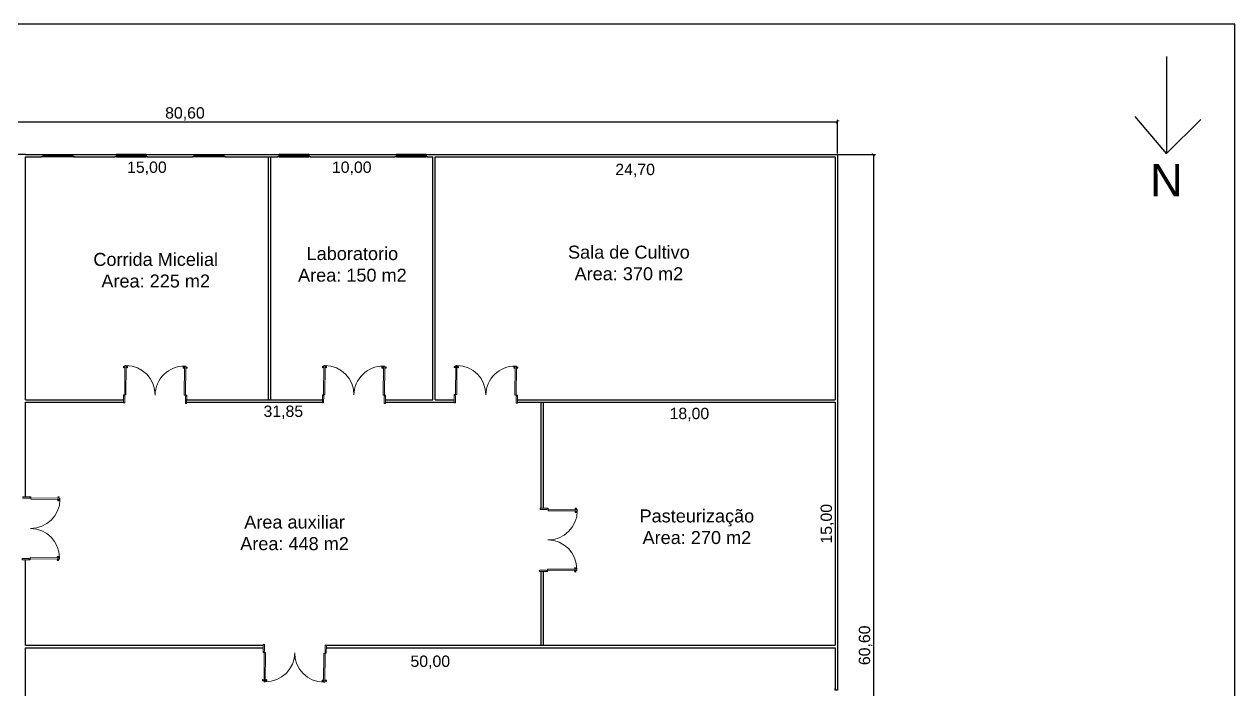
# Model space of a CAD drawing. Header units: millimetres. Extents: x 2943 to 3068, y 1960 to 2042.
# Drawn here: x 2993.1 to 3067.8, y 2001 to 2042.1 of the extents above; entities that cross this region are included whole.
import ezdxf

# ---------------------------------------------------------------- set-up
doc = ezdxf.new("R2010")
doc.units = ezdxf.units.MM
doc.styles.get("Standard").update_dxf_attribs({"font": 'arial.ttf'})
doc.dimstyles.new('cotas externas', dxfattribs={"dimtxt": 0.7, "dimasz": 0.2, "dimexe": 0.125, "dimexo": 0.0625, "dimgap": 0.0625, "dimtad": 1, "dimzin": 1, "dimtxsty": 'Standard', "dimblk": 'ARCHTICK', "dimcen": 0.2, "dimadec": 0, "dimazin": 0, "dimtfac": 1, "dimtmove": 0, "dimatfit": 3, "dimfxl": 1, "dimarcsym": 0})
doc.dimstyles.new('cotas internas', dxfattribs={"dimtxt": 0.7, "dimasz": 2.5, "dimexe": 1.25, "dimexo": 0.625, "dimgap": 0.0625, "dimtad": 1, "dimzin": 1, "dimtxsty": 'Standard', "dimcen": 2.5, "dimse1": 1, "dimse2": 1, "dimsd1": 1, "dimsd2": 1, "dimadec": 0, "dimazin": 0, "dimtfac": 1, "dimtmove": 0, "dimatfit": 3, "dimfxl": 1, "dimarcsym": 0})

# ---------------------------------------------------------------- blocks, each defined once
blk = doc.blocks.new('_ArchTick')
at = {"color": 0, "linetype": 'ByBlock', "const_width": 0.15}
blk.add_lwpolyline([(-0.5, -0.5), (0.5, 0.5)], dxfattribs=at)
blk = doc.blocks.new('*D25')
at = {"color": 0, "lineweight": -2, "transparency": 16777216}
for p, q in [((2962.702, 2034.085), (2962.702, 2036.168)), ((2962.702, 2036.043), (3043.302, 2036.043)), ((3043.302, 2034.085), (3043.302, 2036.168))]:
    blk.add_line(p, q, dxfattribs=at)
at = {"layer": 'Defpoints', "color": 0, "transparency": 16777216}
for p in [(3043.302, 2036.043), (2962.702, 2034.023), (3043.302, 2034.023)]:
    blk.add_point(p, dxfattribs=at)
at = {"color": 0, "lineweight": -2, "transparency": 16777216, "xscale": 0.2, "yscale": 0.2, "zscale": 0.2, "rotation": 180}
blk.add_blockref('_ArchTick', (2962.702, 2036.043), dxfattribs=at)
at = {"color": 0, "lineweight": -2, "transparency": 16777216, "xscale": 0.2, "yscale": 0.2, "zscale": 0.2}
blk.add_blockref('_ArchTick', (3043.302, 2036.043), dxfattribs=at)
at = {"color": 0, "transparency": 16777216, "insert": (3003.002, 2036.526), "char_height": 0.7, "attachment_point": 5}
blk.add_mtext('80,60', dxfattribs=at)
blk = doc.blocks.new('*D29')
at = {"color": 0, "lineweight": -2, "transparency": 16777216}
for p, q in [((3043.365, 2034.023), (3045.635, 2034.023)), ((3045.51, 2034.023), (3045.51, 1973.423)), ((3043.365, 1973.423), (3045.635, 1973.423))]:
    blk.add_line(p, q, dxfattribs=at)
at = {"layer": 'Defpoints', "color": 0, "transparency": 16777216}
for p in [(3043.302, 2034.023), (3043.302, 1973.423), (3045.51, 1973.423)]:
    blk.add_point(p, dxfattribs=at)
at = {"color": 0, "lineweight": -2, "transparency": 16777216, "xscale": 0.2, "yscale": 0.2, "zscale": 0.2}
for p, rotation in [((3045.51, 2034.023), 90), ((3045.51, 1973.423), 270)]:
    blk.add_blockref('_ArchTick', p, dxfattribs=dict(at, rotation=rotation))
at = {"color": 0, "transparency": 16777216, "insert": (3045.027, 2003.723), "char_height": 0.7, "attachment_point": 5, "rotation": 90}
blk.add_mtext('60,60', dxfattribs=at)
blk = doc.blocks.new('*D33')
at = {"layer": 'Defpoints', "color": 0, "transparency": 16777216}
for p in [(2993.152, 2033.873), (3008.152, 2033.873), (3008.152, 2032.689)]:
    blk.add_point(p, dxfattribs=at)
at = {"color": 0, "transparency": 16777216, "insert": (3000.652, 2033.172), "char_height": 0.7, "attachment_point": 5}
blk.add_mtext('15,00', dxfattribs=at)
blk = doc.blocks.new('*D34')
at = {"layer": 'Defpoints', "color": 0, "transparency": 16777216}
for p in [(3008.302, 2033.873), (3018.302, 2033.873), (3018.302, 2032.689)]:
    blk.add_point(p, dxfattribs=at)
at = {"color": 0, "transparency": 16777216, "insert": (3013.302, 2033.172), "char_height": 0.7, "attachment_point": 5}
blk.add_mtext('10,00', dxfattribs=at)
blk = doc.blocks.new('*D35')
at = {"layer": 'Defpoints', "color": 0, "transparency": 16777216}
for p in [(3018.452, 2033.873), (3043.152, 2033.873), (3043.152, 2032.551)]:
    blk.add_point(p, dxfattribs=at)
at = {"color": 0, "transparency": 16777216, "insert": (3030.802, 2033.034), "char_height": 0.7, "attachment_point": 5}
blk.add_mtext('24,70', dxfattribs=at)
blk = doc.blocks.new('*D38')
at = {"layer": 'Defpoints', "color": 0, "transparency": 16777216}
for p in [(2993.152, 2003.57), (3043.152, 2003.57), (3043.152, 2002.192)]:
    blk.add_point(p, dxfattribs=at)
at = {"color": 0, "transparency": 16777216, "insert": (3018.152, 2002.675), "char_height": 0.7, "attachment_point": 5}
blk.add_mtext('50,00', dxfattribs=at)
blk = doc.blocks.new('*D39')
at = {"layer": 'Defpoints', "color": 0, "transparency": 16777216}
for p in [(2993.152, 2003.57), (2993.152, 1973.573), (2994.777, 1973.573)]:
    blk.add_point(p, dxfattribs=at)
at = {"color": 0, "transparency": 16777216, "insert": (2994.294, 1988.571), "char_height": 0.7, "attachment_point": 5, "rotation": 90}
blk.add_mtext('30,00', dxfattribs=at)
blk = doc.blocks.new('*D40')
at = {"layer": 'Defpoints', "color": 0, "transparency": 16777216}
for p in [(3025.152, 2018.724), (3043.152, 2018.724), (3043.152, 2017.487)]:
    blk.add_point(p, dxfattribs=at)
at = {"color": 0, "transparency": 16777216, "insert": (3034.152, 2017.97), "char_height": 0.7, "attachment_point": 5}
blk.add_mtext('18,00', dxfattribs=at)
blk = doc.blocks.new('*D41')
at = {"layer": 'Defpoints', "color": 0, "transparency": 16777216}
for p in [(3043.152, 2018.725), (3043.152, 2003.724), (3043.152, 2003.724)]:
    blk.add_point(p, dxfattribs=at)
at = {"color": 0, "transparency": 16777216, "insert": (3042.669, 2011.225), "char_height": 0.7, "attachment_point": 5, "rotation": 90}
blk.add_mtext('15,00', dxfattribs=at)
blk = doc.blocks.new('*D42')
at = {"layer": 'Defpoints', "color": 0, "transparency": 16777216}
for p in [(2993.152, 2018.724), (3025.002, 2018.724), (3025.002, 2017.625)]:
    blk.add_point(p, dxfattribs=at)
at = {"color": 0, "transparency": 16777216, "insert": (3009.077, 2018.108), "char_height": 0.7, "attachment_point": 5}
blk.add_mtext('31,85', dxfattribs=at)

msp = doc.modelspace()

# ---------------------------------------------------------------- linework, layer by layer
for p, q in [((3067.83, 2042.064), (2942.837, 2042.064)), ((3067.83, 1960.226), (3067.83, 2042.064)), ((3063.613, 2040.076), (3063.613, 2034.076)), ((3063.613, 2034.076), (3061.678, 2036.368)), ((3063.613, 2034.076), (3065.739, 2036.192)), ((2993.152, 2034.023), (2990.724, 2034.023)), ((2993.152, 2034.023), (2994.146, 2034.023)), ((2994.246, 2034.025), (2996.084, 2034.023)), ((2996.146, 2034.023), (2998.678, 2034.023)), ((3000.616, 2034.023), (2998.778, 2034.023)), ((3000.678, 2034.023), (3003.47, 2034.023)), ((3003.57, 2034.025), (3005.407, 2034.023)), ((3005.47, 2034.023), (3008.725, 2034.023)), ((3010.662, 2034.023), (3008.825, 2034.025)), ((3010.725, 2034.023), (3015.967, 2034.023)), ((3017.905, 2034.023), (3016.067, 2034.025)), ((3017.967, 2034.023), (3043.302, 2034.023)), ((3043.302, 2034.023), (3043.302, 2001.009)), ((2993.152, 2018.875), (2993.152, 2033.873)), ((2993.152, 2033.873), (2994.146, 2033.873)), ((2996.084, 2033.873), (2994.246, 2033.875)), ((2994.265, 2033.978), (2995.632, 2033.976)), ((2994.265, 2033.922), (2995.632, 2033.919)), ((2996.065, 2033.976), (2995.632, 2033.976)), ((2996.065, 2033.919), (2995.632, 2033.919)), ((2996.146, 2033.873), (2998.678, 2033.873)), ((2998.778, 2033.875), (3000.616, 2033.873)), ((2998.797, 2033.978), (3000.164, 2033.976)), ((2998.797, 2033.922), (3000.164, 2033.919)), ((3000.597, 2033.976), (3000.164, 2033.976)), ((3000.597, 2033.919), (3000.164, 2033.919)), ((3000.678, 2033.873), (3003.47, 2033.873)), ((3005.407, 2033.873), (3003.57, 2033.875)), ((3003.588, 2033.978), (3004.956, 2033.976)), ((3003.588, 2033.922), (3004.956, 2033.919)), ((3005.389, 2033.976), (3004.956, 2033.976)), ((3005.389, 2033.919), (3004.956, 2033.919)), ((3005.47, 2033.873), (3008.725, 2033.873)), ((3008.152, 2018.875), (3008.152, 2033.873)), ((3008.302, 2018.875), (3008.302, 2033.873)), ((3008.825, 2033.875), (3010.662, 2033.873)), ((3008.844, 2033.978), (3010.211, 2033.976)), ((3008.844, 2033.922), (3010.211, 2033.919)), ((3010.644, 2033.976), (3010.211, 2033.976)), ((3010.644, 2033.919), (3010.211, 2033.919)), ((3010.725, 2033.873), (3015.967, 2033.873)), ((3016.067, 2033.875), (3017.905, 2033.873)), ((3016.086, 2033.978), (3017.453, 2033.976)), ((3016.086, 2033.922), (3017.453, 2033.919)), ((3017.886, 2033.976), (3017.453, 2033.976)), ((3017.886, 2033.919), (3017.453, 2033.919)), ((3017.967, 2033.873), (3018.302, 2033.873)), ((3018.302, 2018.875), (3018.302, 2033.873)), ((3018.452, 2018.875), (3018.452, 2033.873)), ((3018.452, 2033.873), (3043.152, 2033.873)), ((3043.152, 2033.873), (3043.152, 2018.875)), ((2993.152, 2018.875), (2999.209, 2018.875)), ((2993.152, 2018.725), (2999.208, 2018.725)), ((2993.152, 2012.894), (2993.152, 2018.724)), ((3003.108, 2018.725), (3011.486, 2018.725)), ((3003.109, 2018.875), (3011.487, 2018.875)), ((3015.386, 2018.725), (3019.629, 2018.725)), ((3015.388, 2018.875), (3018.302, 2018.875)), ((3018.452, 2018.875), (3019.63, 2018.875)), ((3023.529, 2018.725), (3043.152, 2018.725)), ((3023.531, 2018.875), (3043.152, 2018.875)), ((3025.002, 2012.186), (3025.002, 2018.724)), ((3025.152, 2012.185), (3025.152, 2018.724)), ((3043.152, 2018.725), (3043.152, 2003.724)), ((2993.152, 2003.724), (2993.152, 2008.994)), ((3025.002, 2003.724), (3025.002, 2008.286)), ((3025.152, 2003.724), (3025.152, 2008.284)), ((2993.152, 2003.724), (3007.837, 2003.724)), ((2993.152, 2003.574), (3007.835, 2003.574)), ((2993.152, 1973.573), (2993.152, 2003.57)), ((3011.735, 2003.574), (3043.152, 2003.574)), ((3011.737, 2003.724), (3043.152, 2003.724)), ((3043.152, 2003.574), (3043.152, 2001.009))]:
    msp.add_line(p, q)
at = {"lineweight": 9}
for p, q in [((2999.21, 2020.939), (2999.21, 2020.859)), ((2999.258, 2020.929), (2999.21, 2020.939)), ((2999.258, 2020.869), (2999.21, 2020.859)), ((2999.258, 2020.916), (2999.258, 2020.929)), ((2999.266, 2020.916), (2999.258, 2020.916)), ((2999.258, 2020.881), (2999.258, 2020.916)), ((2999.266, 2020.881), (2999.258, 2020.881)), ((2999.258, 2020.881), (2999.258, 2020.869)), ((2999.266, 2020.916), (2999.266, 2020.921)), ((2999.274, 2020.921), (2999.266, 2020.921)), ((2999.266, 2020.881), (2999.266, 2020.916)), ((2999.266, 2020.881), (2999.266, 2020.877)), ((2999.274, 2020.876), (2999.266, 2020.877)), ((2999.282, 2020.927), (2999.274, 2020.927)), ((2999.274, 2020.921), (2999.274, 2020.927)), ((2999.274, 2020.876), (2999.274, 2020.921)), ((2999.274, 2020.876), (2999.274, 2020.87)), ((2999.282, 2020.87), (2999.274, 2020.87)), ((2999.295, 2020.951), (2999.282, 2020.927)), ((2999.282, 2020.87), (2999.282, 2020.927)), ((2999.294, 2020.846), (2999.282, 2020.87)), ((2999.294, 2020.846), (2999.295, 2020.951)), ((2999.298, 2020.846), (2999.294, 2020.846)), ((2999.298, 2020.951), (2999.295, 2020.951)), ((2999.377, 2020.845), (2999.38, 2020.845)), ((2999.378, 2020.95), (2999.381, 2020.95)), ((2999.38, 2020.845), (2999.381, 2020.95)), ((2999.38, 2020.845), (2999.393, 2020.869)), ((2999.381, 2020.95), (2999.394, 2020.926)), ((2999.393, 2020.869), (2999.394, 2020.926)), ((2999.393, 2020.869), (2999.401, 2020.869)), ((2999.394, 2020.926), (2999.402, 2020.926)), ((2999.401, 2020.875), (2999.402, 2020.92)), ((2999.401, 2020.875), (2999.401, 2020.869)), ((2999.401, 2020.875), (2999.409, 2020.875)), ((2999.402, 2020.92), (2999.402, 2020.926)), ((2999.402, 2020.92), (2999.41, 2020.92)), ((2999.409, 2020.88), (2999.41, 2020.915)), ((2999.409, 2020.88), (2999.409, 2020.875)), ((2999.409, 2020.88), (2999.417, 2020.88)), ((2999.41, 2020.915), (2999.41, 2020.92)), ((2999.41, 2020.915), (2999.417, 2020.915)), ((2999.417, 2020.915), (2999.418, 2020.928)), ((2999.417, 2020.88), (2999.417, 2020.915)), ((2999.417, 2020.88), (2999.417, 2020.867)), ((2999.417, 2020.867), (2999.464, 2020.857)), ((2999.418, 2020.928), (2999.466, 2020.936)), ((2999.466, 2020.936), (2999.464, 2020.857)), ((3002.89, 2020.905), (3002.89, 2020.825)), ((3002.938, 2020.895), (3002.89, 2020.905)), ((3002.938, 2020.835), (3002.89, 2020.825)), ((3002.938, 2020.882), (3002.938, 2020.895)), ((3002.946, 2020.882), (3002.938, 2020.882)), ((3002.938, 2020.847), (3002.938, 2020.882)), ((3002.946, 2020.847), (3002.938, 2020.847)), ((3002.938, 2020.847), (3002.938, 2020.835)), ((3002.946, 2020.882), (3002.946, 2020.887)), ((3002.954, 2020.887), (3002.946, 2020.887)), ((3002.946, 2020.847), (3002.946, 2020.882)), ((3002.946, 2020.847), (3002.946, 2020.843)), ((3002.954, 2020.843), (3002.946, 2020.843)), ((3002.962, 2020.894), (3002.954, 2020.894)), ((3002.954, 2020.887), (3002.954, 2020.894)), ((3002.954, 2020.843), (3002.954, 2020.887)), ((3002.954, 2020.843), (3002.954, 2020.836)), ((3002.962, 2020.836), (3002.954, 2020.836)), ((3002.975, 2020.917), (3002.962, 2020.894)), ((3002.962, 2020.836), (3002.962, 2020.894)), ((3002.974, 2020.812), (3002.962, 2020.836)), ((3002.974, 2020.812), (3002.975, 2020.917)), ((3002.977, 2020.812), (3002.974, 2020.812)), ((3002.978, 2020.917), (3002.975, 2020.917)), ((3003.056, 2020.812), (3003.06, 2020.812)), ((3003.058, 2020.917), (3003.061, 2020.917)), ((3003.06, 2020.812), (3003.061, 2020.917)), ((3003.06, 2020.812), (3003.073, 2020.835)), ((3003.061, 2020.917), (3003.074, 2020.893)), ((3003.073, 2020.835), (3003.074, 2020.893)), ((3003.073, 2020.835), (3003.081, 2020.835)), ((3003.074, 2020.893), (3003.082, 2020.892)), ((3003.081, 2020.841), (3003.082, 2020.886)), ((3003.081, 2020.841), (3003.081, 2020.835)), ((3003.081, 2020.841), (3003.089, 2020.841)), ((3003.082, 2020.886), (3003.082, 2020.892)), ((3003.082, 2020.886), (3003.089, 2020.886)), ((3003.089, 2020.881), (3003.089, 2020.886)), ((3003.089, 2020.846), (3003.089, 2020.881)), ((3003.089, 2020.881), (3003.097, 2020.881)), ((3003.089, 2020.846), (3003.089, 2020.841)), ((3003.089, 2020.846), (3003.097, 2020.846)), ((3003.097, 2020.881), (3003.098, 2020.894)), ((3003.097, 2020.846), (3003.097, 2020.881)), ((3003.097, 2020.846), (3003.097, 2020.833)), ((3003.097, 2020.833), (3003.144, 2020.823)), ((3003.098, 2020.894), (3003.145, 2020.903)), ((3003.145, 2020.903), (3003.144, 2020.823)), ((3011.489, 2020.941), (3011.489, 2020.861)), ((3011.536, 2020.931), (3011.489, 2020.941)), ((3011.536, 2020.871), (3011.489, 2020.861)), ((3011.536, 2020.918), (3011.536, 2020.931)), ((3011.544, 2020.918), (3011.536, 2020.918)), ((3011.536, 2020.883), (3011.536, 2020.918)), ((3011.544, 2020.883), (3011.536, 2020.883)), ((3011.536, 2020.883), (3011.536, 2020.871)), ((3011.544, 2020.918), (3011.544, 2020.923)), ((3011.552, 2020.923), (3011.544, 2020.923)), ((3011.544, 2020.883), (3011.544, 2020.918)), ((3011.544, 2020.883), (3011.544, 2020.879)), ((3011.552, 2020.878), (3011.544, 2020.879)), ((3011.56, 2020.929), (3011.552, 2020.929)), ((3011.552, 2020.923), (3011.552, 2020.929)), ((3011.552, 2020.878), (3011.552, 2020.923)), ((3011.552, 2020.878), (3011.552, 2020.872)), ((3011.56, 2020.872), (3011.552, 2020.872)), ((3011.573, 2020.953), (3011.56, 2020.929)), ((3011.56, 2020.872), (3011.56, 2020.929)), ((3011.573, 2020.848), (3011.56, 2020.872)), ((3011.573, 2020.848), (3011.573, 2020.953)), ((3011.576, 2020.953), (3011.573, 2020.953)), ((3011.576, 2020.848), (3011.573, 2020.848)), ((3011.655, 2020.847), (3011.658, 2020.847)), ((3011.657, 2020.952), (3011.66, 2020.952)), ((3011.658, 2020.847), (3011.66, 2020.952)), ((3011.658, 2020.847), (3011.671, 2020.871)), ((3011.66, 2020.952), (3011.672, 2020.928)), ((3011.671, 2020.871), (3011.672, 2020.928)), ((3011.671, 2020.871), (3011.679, 2020.871)), ((3011.672, 2020.928), (3011.68, 2020.928)), ((3011.679, 2020.877), (3011.68, 2020.922)), ((3011.679, 2020.877), (3011.679, 2020.871)), ((3011.679, 2020.877), (3011.687, 2020.877)), ((3011.68, 2020.922), (3011.68, 2020.928)), ((3011.68, 2020.922), (3011.688, 2020.922)), ((3011.687, 2020.882), (3011.688, 2020.917)), ((3011.687, 2020.882), (3011.687, 2020.877)), ((3011.687, 2020.882), (3011.695, 2020.882)), ((3011.688, 2020.917), (3011.688, 2020.922)), ((3011.688, 2020.917), (3011.696, 2020.917)), ((3011.695, 2020.882), (3011.696, 2020.917)), ((3011.695, 2020.882), (3011.695, 2020.869)), ((3011.695, 2020.869), (3011.743, 2020.859)), ((3011.696, 2020.93), (3011.744, 2020.938)), ((3011.696, 2020.917), (3011.696, 2020.93)), ((3011.744, 2020.938), (3011.743, 2020.859)), ((3015.169, 2020.907), (3015.168, 2020.827)), ((3015.216, 2020.837), (3015.168, 2020.827)), ((3015.216, 2020.897), (3015.169, 2020.907)), ((3015.216, 2020.884), (3015.216, 2020.897)), ((3015.224, 2020.884), (3015.216, 2020.884)), ((3015.216, 2020.849), (3015.216, 2020.884)), ((3015.224, 2020.849), (3015.216, 2020.849)), ((3015.216, 2020.849), (3015.216, 2020.837)), ((3015.224, 2020.884), (3015.224, 2020.889)), ((3015.232, 2020.889), (3015.224, 2020.889)), ((3015.224, 2020.849), (3015.224, 2020.884)), ((3015.224, 2020.849), (3015.224, 2020.845)), ((3015.232, 2020.845), (3015.224, 2020.845)), ((3015.24, 2020.896), (3015.232, 2020.896)), ((3015.232, 2020.889), (3015.232, 2020.896)), ((3015.232, 2020.845), (3015.232, 2020.889)), ((3015.232, 2020.845), (3015.232, 2020.838)), ((3015.24, 2020.838), (3015.232, 2020.838)), ((3015.253, 2020.919), (3015.24, 2020.896)), ((3015.24, 2020.838), (3015.24, 2020.896)), ((3015.253, 2020.814), (3015.24, 2020.838)), ((3015.256, 2020.919), (3015.253, 2020.919)), ((3015.253, 2020.814), (3015.253, 2020.919)), ((3015.256, 2020.814), (3015.253, 2020.814)), ((3015.335, 2020.814), (3015.338, 2020.814)), ((3015.337, 2020.919), (3015.34, 2020.919)), ((3015.338, 2020.814), (3015.34, 2020.919)), ((3015.338, 2020.814), (3015.351, 2020.837)), ((3015.34, 2020.919), (3015.352, 2020.895)), ((3015.351, 2020.837), (3015.352, 2020.895)), ((3015.351, 2020.837), (3015.359, 2020.837)), ((3015.352, 2020.895), (3015.36, 2020.894)), ((3015.359, 2020.843), (3015.36, 2020.888)), ((3015.359, 2020.843), (3015.359, 2020.837)), ((3015.359, 2020.843), (3015.367, 2020.843)), ((3015.36, 2020.888), (3015.36, 2020.894)), ((3015.36, 2020.888), (3015.368, 2020.888)), ((3015.367, 2020.848), (3015.368, 2020.883)), ((3015.367, 2020.848), (3015.367, 2020.843)), ((3015.367, 2020.848), (3015.375, 2020.848)), ((3015.368, 2020.883), (3015.368, 2020.888)), ((3015.368, 2020.883), (3015.376, 2020.883)), ((3015.375, 2020.848), (3015.376, 2020.883)), ((3015.375, 2020.848), (3015.375, 2020.835)), ((3015.375, 2020.835), (3015.423, 2020.825)), ((3015.376, 2020.896), (3015.424, 2020.905)), ((3015.376, 2020.883), (3015.376, 2020.896)), ((3015.424, 2020.905), (3015.423, 2020.825)), ((3019.632, 2020.944), (3019.632, 2020.864)), ((3019.68, 2020.934), (3019.632, 2020.944)), ((3019.679, 2020.874), (3019.632, 2020.864)), ((3019.679, 2020.886), (3019.68, 2020.921)), ((3019.687, 2020.886), (3019.679, 2020.886)), ((3019.679, 2020.886), (3019.679, 2020.874)), ((3019.68, 2020.921), (3019.68, 2020.934)), ((3019.688, 2020.921), (3019.68, 2020.921)), ((3019.687, 2020.886), (3019.688, 2020.921)), ((3019.687, 2020.886), (3019.687, 2020.882)), ((3019.695, 2020.882), (3019.687, 2020.882)), ((3019.688, 2020.921), (3019.688, 2020.926)), ((3019.695, 2020.926), (3019.688, 2020.926)), ((3019.695, 2020.926), (3019.696, 2020.933)), ((3019.695, 2020.882), (3019.695, 2020.926)), ((3019.695, 2020.882), (3019.695, 2020.875)), ((3019.703, 2020.875), (3019.695, 2020.875)), ((3019.703, 2020.933), (3019.696, 2020.933)), ((3019.716, 2020.956), (3019.703, 2020.933)), ((3019.703, 2020.875), (3019.703, 2020.933)), ((3019.716, 2020.851), (3019.703, 2020.875)), ((3019.716, 2020.851), (3019.716, 2020.956)), ((3019.719, 2020.956), (3019.716, 2020.956)), ((3019.719, 2020.851), (3019.716, 2020.851)), ((3019.798, 2020.851), (3019.801, 2020.851)), ((3019.8, 2020.956), (3019.803, 2020.956)), ((3019.801, 2020.851), (3019.803, 2020.956)), ((3019.801, 2020.851), (3019.814, 2020.874)), ((3019.803, 2020.956), (3019.815, 2020.932)), ((3019.814, 2020.874), (3019.815, 2020.932)), ((3019.814, 2020.874), (3019.822, 2020.874)), ((3019.815, 2020.932), (3019.823, 2020.931)), ((3019.822, 2020.881), (3019.823, 2020.925)), ((3019.822, 2020.881), (3019.822, 2020.874)), ((3019.822, 2020.881), (3019.83, 2020.88)), ((3019.823, 2020.925), (3019.823, 2020.931)), ((3019.823, 2020.925), (3019.831, 2020.925)), ((3019.831, 2020.885), (3019.83, 2020.88)), ((3019.831, 2020.92), (3019.831, 2020.925)), ((3019.831, 2020.885), (3019.831, 2020.92)), ((3019.831, 2020.92), (3019.839, 2020.92)), ((3019.831, 2020.885), (3019.838, 2020.885)), ((3019.838, 2020.885), (3019.839, 2020.92)), ((3019.838, 2020.885), (3019.838, 2020.872)), ((3019.838, 2020.872), (3019.886, 2020.862)), ((3019.839, 2020.933), (3019.887, 2020.942)), ((3019.839, 2020.92), (3019.839, 2020.933)), ((3019.887, 2020.942), (3019.886, 2020.862)), ((3023.312, 2020.91), (3023.312, 2020.831)), ((3023.359, 2020.9), (3023.312, 2020.91)), ((3023.359, 2020.84), (3023.312, 2020.831)), ((3023.359, 2020.888), (3023.359, 2020.9)), ((3023.367, 2020.888), (3023.359, 2020.888)), ((3023.359, 2020.853), (3023.359, 2020.888)), ((3023.367, 2020.853), (3023.359, 2020.853)), ((3023.359, 2020.853), (3023.359, 2020.84)), ((3023.367, 2020.888), (3023.367, 2020.892)), ((3023.375, 2020.892), (3023.367, 2020.892)), ((3023.367, 2020.853), (3023.367, 2020.888)), ((3023.367, 2020.853), (3023.367, 2020.848)), ((3023.375, 2020.848), (3023.367, 2020.848)), ((3023.383, 2020.899), (3023.375, 2020.899)), ((3023.375, 2020.892), (3023.375, 2020.899)), ((3023.375, 2020.848), (3023.375, 2020.892)), ((3023.375, 2020.848), (3023.375, 2020.841)), ((3023.383, 2020.841), (3023.375, 2020.841)), ((3023.396, 2020.923), (3023.383, 2020.899)), ((3023.383, 2020.841), (3023.383, 2020.899)), ((3023.396, 2020.818), (3023.383, 2020.841)), ((3023.399, 2020.923), (3023.396, 2020.923)), ((3023.396, 2020.818), (3023.396, 2020.923)), ((3023.399, 2020.818), (3023.396, 2020.818)), ((3023.478, 2020.817), (3023.481, 2020.817)), ((3023.48, 2020.922), (3023.483, 2020.922)), ((3023.481, 2020.817), (3023.483, 2020.922)), ((3023.481, 2020.817), (3023.494, 2020.84)), ((3023.483, 2020.922), (3023.495, 2020.898)), ((3023.494, 2020.84), (3023.495, 2020.898)), ((3023.494, 2020.84), (3023.502, 2020.84)), ((3023.495, 2020.898), (3023.503, 2020.898)), ((3023.502, 2020.847), (3023.503, 2020.891)), ((3023.502, 2020.847), (3023.502, 2020.84)), ((3023.502, 2020.847), (3023.51, 2020.847)), ((3023.503, 2020.891), (3023.503, 2020.898)), ((3023.503, 2020.891), (3023.511, 2020.891)), ((3023.51, 2020.851), (3023.511, 2020.886)), ((3023.51, 2020.851), (3023.51, 2020.847)), ((3023.51, 2020.851), (3023.518, 2020.851)), ((3023.511, 2020.886), (3023.511, 2020.891)), ((3023.511, 2020.886), (3023.519, 2020.886)), ((3023.518, 2020.851), (3023.519, 2020.886)), ((3023.518, 2020.851), (3023.518, 2020.838)), ((3023.518, 2020.838), (3023.566, 2020.828)), ((3023.519, 2020.899), (3023.567, 2020.908)), ((3023.519, 2020.886), (3023.519, 2020.899)), ((3023.567, 2020.908), (3023.566, 2020.828)), ((2995.141, 2012.726), (2995.141, 2012.723)), ((2995.141, 2012.723), (2995.246, 2012.721)), ((2995.141, 2012.723), (2995.164, 2012.71)), ((2995.142, 2012.808), (2995.165, 2012.821)), ((2995.142, 2012.805), (2995.142, 2012.808)), ((2995.142, 2012.808), (2995.247, 2012.808)), ((2995.162, 2012.686), (2995.152, 2012.638)), ((2995.232, 2012.637), (2995.152, 2012.638)), ((2995.234, 2012.892), (2995.155, 2012.893)), ((2995.164, 2012.845), (2995.155, 2012.893)), ((2995.175, 2012.686), (2995.162, 2012.686)), ((2995.177, 2012.845), (2995.164, 2012.845)), ((2995.164, 2012.71), (2995.222, 2012.709)), ((2995.164, 2012.71), (2995.164, 2012.702)), ((2995.171, 2012.702), (2995.164, 2012.702)), ((2995.165, 2012.821), (2995.166, 2012.829)), ((2995.165, 2012.821), (2995.223, 2012.821)), ((2995.172, 2012.829), (2995.166, 2012.829)), ((2995.171, 2012.702), (2995.215, 2012.701)), ((2995.171, 2012.702), (2995.171, 2012.694)), ((2995.175, 2012.694), (2995.171, 2012.694)), ((2995.172, 2012.829), (2995.172, 2012.837)), ((2995.177, 2012.837), (2995.172, 2012.837)), ((2995.172, 2012.829), (2995.216, 2012.829)), ((2995.175, 2012.694), (2995.21, 2012.693)), ((2995.175, 2012.694), (2995.175, 2012.686)), ((2995.175, 2012.686), (2995.21, 2012.685)), ((2995.177, 2012.837), (2995.177, 2012.845)), ((2995.177, 2012.845), (2995.212, 2012.845)), ((2995.177, 2012.837), (2995.212, 2012.837)), ((2995.21, 2012.693), (2995.21, 2012.685)), ((2995.21, 2012.693), (2995.215, 2012.693)), ((2995.21, 2012.685), (2995.223, 2012.685)), ((2995.212, 2012.845), (2995.224, 2012.845)), ((2995.212, 2012.837), (2995.212, 2012.845)), ((2995.212, 2012.837), (2995.216, 2012.837)), ((2995.215, 2012.701), (2995.222, 2012.701)), ((2995.215, 2012.701), (2995.215, 2012.693)), ((2995.216, 2012.829), (2995.216, 2012.837)), ((2995.216, 2012.829), (2995.223, 2012.829)), ((2995.246, 2012.721), (2995.222, 2012.709)), ((2995.222, 2012.709), (2995.222, 2012.701)), ((2995.223, 2012.821), (2995.223, 2012.829)), ((2995.247, 2012.808), (2995.223, 2012.821)), ((2995.223, 2012.685), (2995.232, 2012.637)), ((2995.224, 2012.845), (2995.234, 2012.892)), ((2995.246, 2012.724), (2995.246, 2012.721)), ((2995.247, 2012.805), (2995.247, 2012.808)), ((3027.087, 2012.099), (3027.111, 2012.112)), ((3027.087, 2012.096), (3027.087, 2012.099)), ((3027.087, 2012.099), (3027.192, 2012.099)), ((3027.087, 2012.017), (3027.087, 2012.014)), ((3027.087, 2012.014), (3027.192, 2012.012)), ((3027.087, 2012.014), (3027.11, 2012.001)), ((3027.108, 2011.977), (3027.098, 2011.93)), ((3027.178, 2011.928), (3027.098, 2011.93)), ((3027.18, 2012.184), (3027.1, 2012.184)), ((3027.11, 2012.136), (3027.1, 2012.184)), ((3027.121, 2011.977), (3027.108, 2011.977)), ((3027.123, 2012.136), (3027.11, 2012.136)), ((3027.11, 2012.001), (3027.168, 2012)), ((3027.11, 2012.001), (3027.11, 2011.993)), ((3027.117, 2011.993), (3027.11, 2011.993)), ((3027.111, 2012.112), (3027.111, 2012.12)), ((3027.118, 2012.12), (3027.111, 2012.12)), ((3027.111, 2012.112), (3027.169, 2012.112)), ((3027.117, 2011.993), (3027.116, 2011.985)), ((3027.121, 2011.985), (3027.116, 2011.985)), ((3027.117, 2011.993), (3027.161, 2011.992)), ((3027.118, 2012.12), (3027.118, 2012.128)), ((3027.123, 2012.128), (3027.118, 2012.128)), ((3027.118, 2012.12), (3027.162, 2012.12)), ((3027.121, 2011.985), (3027.156, 2011.984)), ((3027.121, 2011.985), (3027.121, 2011.977)), ((3027.121, 2011.977), (3027.156, 2011.976)), ((3027.123, 2012.128), (3027.123, 2012.136)), ((3027.123, 2012.136), (3027.158, 2012.136)), ((3027.123, 2012.128), (3027.158, 2012.128)), ((3027.156, 2011.984), (3027.156, 2011.976)), ((3027.156, 2011.984), (3027.161, 2011.984)), ((3027.156, 2011.976), (3027.169, 2011.976)), ((3027.158, 2012.136), (3027.17, 2012.136)), ((3027.158, 2012.128), (3027.158, 2012.136)), ((3027.158, 2012.128), (3027.162, 2012.128)), ((3027.161, 2011.992), (3027.168, 2011.992)), ((3027.161, 2011.992), (3027.161, 2011.984)), ((3027.162, 2012.12), (3027.162, 2012.128)), ((3027.162, 2012.12), (3027.169, 2012.12)), ((3027.192, 2012.012), (3027.168, 2012)), ((3027.168, 2012), (3027.168, 2011.992)), ((3027.169, 2012.112), (3027.169, 2012.12)), ((3027.192, 2012.099), (3027.169, 2012.112)), ((3027.169, 2011.976), (3027.178, 2011.928)), ((3027.17, 2012.136), (3027.18, 2012.184)), ((3027.192, 2012.096), (3027.192, 2012.099)), ((3027.192, 2012.016), (3027.192, 2012.012)), ((2995.107, 2009.046), (2995.107, 2009.043)), ((2995.107, 2009.043), (2995.212, 2009.041)), ((2995.107, 2009.043), (2995.131, 2009.03)), ((2995.108, 2009.128), (2995.132, 2009.141)), ((2995.108, 2009.125), (2995.108, 2009.128)), ((2995.108, 2009.128), (2995.213, 2009.128)), ((2995.129, 2009.006), (2995.118, 2008.959)), ((2995.198, 2008.957), (2995.118, 2008.959)), ((2995.2, 2009.213), (2995.121, 2009.213)), ((2995.13, 2009.165), (2995.121, 2009.213)), ((2995.141, 2009.006), (2995.129, 2009.006)), ((2995.143, 2009.165), (2995.13, 2009.165)), ((2995.131, 2009.03), (2995.188, 2009.029)), ((2995.131, 2009.03), (2995.131, 2009.022)), ((2995.137, 2009.022), (2995.131, 2009.022)), ((2995.132, 2009.141), (2995.132, 2009.149)), ((2995.138, 2009.149), (2995.132, 2009.149)), ((2995.132, 2009.141), (2995.189, 2009.141)), ((2995.137, 2009.022), (2995.181, 2009.021)), ((2995.137, 2009.022), (2995.137, 2009.014)), ((2995.142, 2009.014), (2995.137, 2009.014)), ((2995.138, 2009.149), (2995.138, 2009.157)), ((2995.143, 2009.157), (2995.138, 2009.157)), ((2995.138, 2009.149), (2995.183, 2009.149)), ((2995.142, 2009.014), (2995.141, 2009.006)), ((2995.141, 2009.006), (2995.176, 2009.005)), ((2995.142, 2009.014), (2995.177, 2009.013)), ((2995.143, 2009.157), (2995.143, 2009.165)), ((2995.143, 2009.165), (2995.178, 2009.165)), ((2995.143, 2009.157), (2995.178, 2009.157)), ((2995.177, 2009.013), (2995.176, 2009.005)), ((2995.176, 2009.005), (2995.189, 2009.005)), ((2995.177, 2009.013), (2995.181, 2009.013)), ((2995.178, 2009.165), (2995.191, 2009.165)), ((2995.178, 2009.157), (2995.178, 2009.165)), ((2995.178, 2009.157), (2995.183, 2009.157)), ((2995.181, 2009.021), (2995.188, 2009.021)), ((2995.181, 2009.021), (2995.181, 2009.013)), ((2995.183, 2009.149), (2995.183, 2009.157)), ((2995.183, 2009.149), (2995.189, 2009.149)), ((2995.212, 2009.041), (2995.188, 2009.029)), ((2995.188, 2009.029), (2995.188, 2009.021)), ((2995.189, 2009.141), (2995.189, 2009.149)), ((2995.213, 2009.128), (2995.189, 2009.141)), ((2995.189, 2009.005), (2995.198, 2008.957)), ((2995.191, 2009.165), (2995.2, 2009.213)), ((2995.212, 2009.045), (2995.212, 2009.041)), ((2995.213, 2009.125), (2995.213, 2009.128)), ((3027.053, 2008.337), (3027.053, 2008.334)), ((3027.053, 2008.334), (3027.158, 2008.333)), ((3027.053, 2008.334), (3027.077, 2008.321)), ((3027.054, 2008.42), (3027.078, 2008.432)), ((3027.054, 2008.416), (3027.054, 2008.42)), ((3027.054, 2008.42), (3027.159, 2008.419)), ((3027.075, 2008.297), (3027.064, 2008.25)), ((3027.144, 2008.248), (3027.064, 2008.25)), ((3027.146, 2008.504), (3027.067, 2008.504)), ((3027.076, 2008.456), (3027.067, 2008.504)), ((3027.087, 2008.297), (3027.075, 2008.297)), ((3027.089, 2008.456), (3027.076, 2008.456)), ((3027.077, 2008.321), (3027.076, 2008.313)), ((3027.083, 2008.313), (3027.076, 2008.313)), ((3027.077, 2008.321), (3027.134, 2008.32)), ((3027.078, 2008.432), (3027.078, 2008.44)), ((3027.084, 2008.44), (3027.078, 2008.44)), ((3027.078, 2008.432), (3027.135, 2008.432)), ((3027.083, 2008.313), (3027.127, 2008.312)), ((3027.083, 2008.313), (3027.083, 2008.305)), ((3027.087, 2008.305), (3027.083, 2008.305)), ((3027.084, 2008.44), (3027.084, 2008.448)), ((3027.089, 2008.448), (3027.084, 2008.448)), ((3027.084, 2008.44), (3027.128, 2008.44)), ((3027.087, 2008.305), (3027.122, 2008.304)), ((3027.087, 2008.305), (3027.087, 2008.297)), ((3027.087, 2008.297), (3027.122, 2008.297)), ((3027.089, 2008.448), (3027.089, 2008.456)), ((3027.089, 2008.456), (3027.124, 2008.456)), ((3027.089, 2008.448), (3027.124, 2008.448)), ((3027.122, 2008.304), (3027.122, 2008.297)), ((3027.122, 2008.304), (3027.127, 2008.304)), ((3027.122, 2008.297), (3027.135, 2008.296)), ((3027.124, 2008.456), (3027.136, 2008.456)), ((3027.124, 2008.448), (3027.124, 2008.456)), ((3027.124, 2008.448), (3027.129, 2008.448)), ((3027.127, 2008.312), (3027.134, 2008.312)), ((3027.127, 2008.312), (3027.127, 2008.304)), ((3027.128, 2008.44), (3027.129, 2008.448)), ((3027.128, 2008.44), (3027.135, 2008.44)), ((3027.158, 2008.333), (3027.134, 2008.32)), ((3027.134, 2008.32), (3027.134, 2008.312)), ((3027.135, 2008.432), (3027.135, 2008.44)), ((3027.159, 2008.419), (3027.135, 2008.432)), ((3027.135, 2008.296), (3027.144, 2008.248)), ((3027.136, 2008.456), (3027.146, 2008.504)), ((3027.158, 2008.336), (3027.158, 2008.333)), ((3027.159, 2008.416), (3027.159, 2008.419)), ((3007.799, 2001.531), (3007.8, 2001.611)), ((3007.847, 2001.54), (3007.799, 2001.531)), ((3007.848, 2001.601), (3007.8, 2001.611)), ((3007.847, 2001.588), (3007.848, 2001.601)), ((3007.847, 2001.588), (3007.847, 2001.553)), ((3007.855, 2001.588), (3007.847, 2001.588)), ((3007.855, 2001.553), (3007.847, 2001.553)), ((3007.847, 2001.553), (3007.847, 2001.54)), ((3007.855, 2001.588), (3007.855, 2001.593)), ((3007.863, 2001.592), (3007.855, 2001.593)), ((3007.855, 2001.588), (3007.855, 2001.553)), ((3007.855, 2001.553), (3007.855, 2001.548)), ((3007.863, 2001.548), (3007.855, 2001.548)), ((3007.863, 2001.592), (3007.864, 2001.599)), ((3007.863, 2001.592), (3007.863, 2001.548)), ((3007.863, 2001.548), (3007.863, 2001.541)), ((3007.871, 2001.541), (3007.863, 2001.541)), ((3007.871, 2001.599), (3007.864, 2001.599)), ((3007.885, 2001.622), (3007.871, 2001.599)), ((3007.871, 2001.599), (3007.871, 2001.541)), ((3007.883, 2001.517), (3007.871, 2001.541)), ((3007.885, 2001.622), (3007.883, 2001.517)), ((3007.886, 2001.517), (3007.883, 2001.517)), ((3007.888, 2001.622), (3007.885, 2001.622)), ((3007.966, 2001.516), (3007.97, 2001.516)), ((3007.967, 2001.621), (3007.97, 2001.621)), ((3007.97, 2001.621), (3007.983, 2001.598)), ((3007.97, 2001.621), (3007.97, 2001.516)), ((3007.97, 2001.516), (3007.982, 2001.54)), ((3007.983, 2001.598), (3007.982, 2001.54)), ((3007.982, 2001.54), (3007.99, 2001.54)), ((3007.983, 2001.598), (3007.991, 2001.598)), ((3007.991, 2001.591), (3007.99, 2001.547)), ((3007.99, 2001.547), (3007.998, 2001.547)), ((3007.99, 2001.547), (3007.99, 2001.54)), ((3007.991, 2001.591), (3007.991, 2001.598)), ((3007.991, 2001.591), (3007.998, 2001.591)), ((3007.998, 2001.586), (3007.998, 2001.591)), ((3007.998, 2001.586), (3008.006, 2001.586)), ((3007.998, 2001.586), (3007.998, 2001.551)), ((3007.998, 2001.551), (3007.998, 2001.547)), ((3007.998, 2001.551), (3008.006, 2001.551)), ((3008.006, 2001.599), (3008.054, 2001.609)), ((3008.006, 2001.586), (3008.006, 2001.599)), ((3008.006, 2001.586), (3008.006, 2001.551)), ((3008.006, 2001.551), (3008.006, 2001.539)), ((3008.006, 2001.539), (3008.054, 2001.529)), ((3008.054, 2001.529), (3008.054, 2001.609)), ((3011.479, 2001.498), (3011.48, 2001.577)), ((3011.527, 2001.506), (3011.479, 2001.498)), ((3011.527, 2001.567), (3011.48, 2001.577)), ((3011.527, 2001.554), (3011.527, 2001.567)), ((3011.527, 2001.554), (3011.527, 2001.519)), ((3011.535, 2001.554), (3011.527, 2001.554)), ((3011.535, 2001.519), (3011.527, 2001.519)), ((3011.527, 2001.519), (3011.527, 2001.506)), ((3011.535, 2001.554), (3011.535, 2001.559)), ((3011.543, 2001.559), (3011.535, 2001.559)), ((3011.535, 2001.554), (3011.535, 2001.519)), ((3011.535, 2001.519), (3011.535, 2001.514)), ((3011.543, 2001.514), (3011.535, 2001.514)), ((3011.543, 2001.514), (3011.542, 2001.508)), ((3011.55, 2001.508), (3011.542, 2001.508)), ((3011.543, 2001.559), (3011.543, 2001.565)), ((3011.551, 2001.565), (3011.543, 2001.565)), ((3011.543, 2001.559), (3011.543, 2001.514)), ((3011.551, 2001.565), (3011.55, 2001.508)), ((3011.563, 2001.483), (3011.55, 2001.508)), ((3011.564, 2001.588), (3011.551, 2001.565)), ((3011.564, 2001.588), (3011.563, 2001.483)), ((3011.566, 2001.483), (3011.563, 2001.483)), ((3011.568, 2001.588), (3011.564, 2001.588)), ((3011.646, 2001.483), (3011.65, 2001.483)), ((3011.647, 2001.588), (3011.65, 2001.588)), ((3011.65, 2001.588), (3011.662, 2001.564)), ((3011.65, 2001.588), (3011.65, 2001.483)), ((3011.65, 2001.483), (3011.662, 2001.506)), ((3011.662, 2001.564), (3011.67, 2001.564)), ((3011.662, 2001.564), (3011.662, 2001.506)), ((3011.662, 2001.506), (3011.67, 2001.506)), ((3011.67, 2001.557), (3011.67, 2001.564)), ((3011.67, 2001.557), (3011.678, 2001.557)), ((3011.67, 2001.557), (3011.67, 2001.513)), ((3011.67, 2001.513), (3011.678, 2001.513)), ((3011.67, 2001.513), (3011.67, 2001.506)), ((3011.678, 2001.553), (3011.678, 2001.557)), ((3011.678, 2001.553), (3011.686, 2001.553)), ((3011.678, 2001.553), (3011.678, 2001.518)), ((3011.678, 2001.518), (3011.678, 2001.513)), ((3011.678, 2001.518), (3011.686, 2001.518)), ((3011.686, 2001.565), (3011.734, 2001.575)), ((3011.686, 2001.553), (3011.686, 2001.565)), ((3011.686, 2001.553), (3011.686, 2001.518)), ((3011.686, 2001.518), (3011.686, 2001.505)), ((3011.686, 2001.505), (3011.734, 2001.495)), ((3011.734, 2001.495), (3011.734, 2001.575))]:
    msp.add_line(p, q, dxfattribs=at)
at = {"lineweight": 30}
for points in [[(2994.146, 2034.025), (2994.246, 2034.025), (2994.246, 2033.875), (2994.146, 2033.875)], [(2996.184, 2033.873), (2996.084, 2033.873), (2996.084, 2034.023), (2996.184, 2034.023)], [(2998.678, 2034.025), (2998.778, 2034.025), (2998.778, 2033.875), (2998.678, 2033.875)], [(3000.716, 2033.873), (3000.616, 2033.873), (3000.616, 2034.023), (3000.716, 2034.023)], [(3003.47, 2034.025), (3003.57, 2034.025), (3003.57, 2033.875), (3003.47, 2033.875)], [(3005.507, 2033.873), (3005.407, 2033.873), (3005.407, 2034.023), (3005.507, 2034.023)], [(3008.725, 2034.025), (3008.825, 2034.025), (3008.825, 2033.875), (3008.725, 2033.875)], [(3010.762, 2033.873), (3010.662, 2033.873), (3010.662, 2034.023), (3010.762, 2034.023)], [(3015.967, 2034.025), (3016.067, 2034.025), (3016.067, 2033.875), (3015.967, 2033.875)], [(3018.005, 2033.873), (3017.905, 2033.873), (3017.905, 2034.023), (3018.005, 2034.023)], [(3043.304, 2001.047), (3043.304, 2000.947), (3043.154, 2000.947), (3043.154, 2001.047)]]:
    msp.add_lwpolyline(points, dxfattribs=at)
for points in [[(2994.246, 2033.875), (2994.246, 2034.025)], [(2996.084, 2034.023), (2996.084, 2033.873)], [(2998.778, 2033.875), (2998.778, 2034.025)], [(3000.616, 2034.023), (3000.616, 2033.873)], [(3003.57, 2033.875), (3003.57, 2034.025)], [(3005.407, 2034.023), (3005.407, 2033.873)], [(3008.825, 2033.875), (3008.825, 2034.025)], [(3010.662, 2034.023), (3010.662, 2033.873)], [(3016.067, 2033.875), (3016.067, 2034.025)], [(3017.905, 2034.023), (3017.905, 2033.873)], [(2995.632, 2033.944), (2994.261, 2033.947), (2994.261, 2033.953), (2995.632, 2033.951)], [(2995.632, 2033.951), (2996.069, 2033.951), (2996.069, 2033.944), (2995.632, 2033.944)], [(3000.164, 2033.944), (2998.793, 2033.947), (2998.793, 2033.953), (3000.164, 2033.951)], [(3000.164, 2033.951), (3000.601, 2033.951), (3000.601, 2033.944), (3000.164, 2033.944)], [(3004.956, 2033.944), (3003.585, 2033.947), (3003.585, 2033.953), (3004.956, 2033.951)], [(3004.956, 2033.951), (3005.392, 2033.951), (3005.392, 2033.944), (3004.956, 2033.944)], [(3010.211, 2033.944), (3008.84, 2033.947), (3008.84, 2033.953), (3010.211, 2033.951)], [(3010.211, 2033.951), (3010.647, 2033.951), (3010.647, 2033.944), (3010.211, 2033.944)], [(3017.453, 2033.944), (3016.082, 2033.947), (3016.082, 2033.953), (3017.453, 2033.951)], [(3017.453, 2033.951), (3017.89, 2033.951), (3017.89, 2033.944), (3017.453, 2033.944)]]:
    msp.add_lwpolyline(points)
for points in [[(2994.246, 2033.978), (2994.246, 2033.922), (2994.265, 2033.922, 0.414214), (2994.271, 2033.928), (2994.271, 2033.944, 0.414214), (2994.269, 2033.947), (2994.261, 2033.947), (2994.261, 2033.953), (2994.269, 2033.953, 0.414214), (2994.271, 2033.955), (2994.271, 2033.971, 0.414214), (2994.265, 2033.978), (2994.265, 2033.978)], [(2996.084, 2033.919), (2996.084, 2033.976), (2996.065, 2033.976, 0.414214), (2996.059, 2033.969), (2996.059, 2033.953, 0.414214), (2996.061, 2033.951), (2996.069, 2033.951), (2996.069, 2033.944), (2996.061, 2033.944, 0.414214), (2996.059, 2033.942), (2996.059, 2033.926, 0.414214), (2996.065, 2033.919), (2996.065, 2033.919)], [(2998.778, 2033.978), (2998.778, 2033.922), (2998.797, 2033.922, 0.414214), (2998.803, 2033.928), (2998.803, 2033.944, 0.414214), (2998.801, 2033.947), (2998.793, 2033.947), (2998.793, 2033.953), (2998.801, 2033.953, 0.414214), (2998.803, 2033.955), (2998.803, 2033.971, 0.414214), (2998.797, 2033.978), (2998.797, 2033.978)], [(3000.616, 2033.919), (3000.616, 2033.976), (3000.597, 2033.976, 0.414214), (3000.591, 2033.969), (3000.591, 2033.953, 0.414214), (3000.593, 2033.951), (3000.601, 2033.951), (3000.601, 2033.944), (3000.593, 2033.944, 0.414214), (3000.591, 2033.942), (3000.591, 2033.926, 0.414214), (3000.597, 2033.919), (3000.597, 2033.919)], [(3003.57, 2033.978), (3003.57, 2033.922), (3003.588, 2033.922, 0.414214), (3003.595, 2033.928), (3003.595, 2033.944, 0.414214), (3003.592, 2033.947), (3003.585, 2033.947), (3003.585, 2033.953), (3003.592, 2033.953, 0.414214), (3003.595, 2033.955), (3003.595, 2033.971, 0.414214), (3003.588, 2033.978), (3003.588, 2033.978)], [(3005.407, 2033.919), (3005.407, 2033.976), (3005.389, 2033.976, 0.414214), (3005.382, 2033.969), (3005.382, 2033.953, 0.414214), (3005.385, 2033.951), (3005.392, 2033.951), (3005.392, 2033.944), (3005.385, 2033.944, 0.414214), (3005.382, 2033.942), (3005.382, 2033.926, 0.414214), (3005.389, 2033.919), (3005.389, 2033.919)], [(3008.825, 2033.978), (3008.825, 2033.922), (3008.844, 2033.922, 0.414214), (3008.85, 2033.928), (3008.85, 2033.944, 0.414214), (3008.848, 2033.947), (3008.84, 2033.947), (3008.84, 2033.953), (3008.848, 2033.953, 0.414214), (3008.85, 2033.955), (3008.85, 2033.971, 0.414214), (3008.844, 2033.978), (3008.844, 2033.978)], [(3010.662, 2033.919), (3010.662, 2033.976), (3010.644, 2033.976, 0.414214), (3010.637, 2033.969), (3010.637, 2033.953, 0.414214), (3010.64, 2033.951), (3010.647, 2033.951), (3010.647, 2033.944), (3010.64, 2033.944, 0.414214), (3010.637, 2033.942), (3010.637, 2033.926, 0.414214), (3010.644, 2033.919), (3010.644, 2033.919)], [(3016.067, 2033.978), (3016.067, 2033.922), (3016.086, 2033.922, 0.414214), (3016.092, 2033.928), (3016.092, 2033.944, 0.414214), (3016.09, 2033.947), (3016.082, 2033.947), (3016.082, 2033.953), (3016.09, 2033.953, 0.414214), (3016.092, 2033.955), (3016.092, 2033.971, 0.414214), (3016.086, 2033.978), (3016.086, 2033.978)], [(3017.905, 2033.919), (3017.905, 2033.976), (3017.886, 2033.976, 0.414214), (3017.88, 2033.969), (3017.88, 2033.953, 0.414214), (3017.882, 2033.951), (3017.89, 2033.951), (3017.89, 2033.944), (3017.882, 2033.944, 0.414214), (3017.88, 2033.942), (3017.88, 2033.926, 0.414214), (3017.886, 2033.919), (3017.886, 2033.919)]]:
    msp.add_lwpolyline(points, format="xyb", close=True)
at = {"lineweight": 9, "ltscale": 0.3}
for points in [[(2999.362, 2019.191), (2999.282, 2019.192), (2999.298, 2020.992), (2999.378, 2020.991)], [(3002.962, 2019.158), (3003.042, 2019.157), (3003.058, 2020.957), (3002.978, 2020.958)], [(3011.64, 2019.193), (3011.56, 2019.194), (3011.577, 2020.994), (3011.657, 2020.993)], [(3015.24, 2019.16), (3015.32, 2019.159), (3015.337, 2020.959), (3015.257, 2020.96)], [(3019.783, 2019.196), (3019.703, 2019.197), (3019.72, 2020.997), (3019.8, 2020.996)], [(3023.383, 2019.163), (3023.463, 2019.162), (3023.48, 2020.962), (3023.4, 2020.963)], [(2999.272, 2019.192), (2999.271, 2019.112), (2999.291, 2019.112), (2999.287, 2018.692), (2999.207, 2018.692), (2999.212, 2019.192)], [(3003.052, 2019.157), (3003.051, 2019.077), (3003.031, 2019.077), (3003.027, 2018.657), (3003.107, 2018.656), (3003.112, 2019.156)], [(3011.55, 2019.194), (3011.55, 2019.114), (3011.57, 2019.114), (3011.566, 2018.694), (3011.486, 2018.694), (3011.49, 2019.194)], [(3015.33, 2019.159), (3015.329, 2019.079), (3015.309, 2019.079), (3015.306, 2018.659), (3015.386, 2018.658), (3015.39, 2019.158)], [(3019.693, 2019.197), (3019.693, 2019.117), (3019.713, 2019.117), (3019.709, 2018.697), (3019.629, 2018.697), (3019.633, 2019.197)], [(3023.473, 2019.162), (3023.473, 2019.082), (3023.453, 2019.082), (3023.449, 2018.662), (3023.529, 2018.662), (3023.533, 2019.162)], [(2993.487, 2012.831), (2993.407, 2012.832), (2993.407, 2012.812), (2992.987, 2012.815), (2992.988, 2012.895), (2993.488, 2012.891)], [(2993.486, 2012.741), (2993.487, 2012.821), (2995.287, 2012.804), (2995.286, 2012.724)], [(3025.433, 2012.122), (3025.353, 2012.123), (3025.353, 2012.103), (3024.933, 2012.107), (3024.934, 2012.187), (3025.434, 2012.182)], [(3025.432, 2012.032), (3025.433, 2012.112), (3027.233, 2012.095), (3027.232, 2012.015)], [(2993.452, 2009.051), (2993.372, 2009.052), (2993.373, 2009.072), (2992.953, 2009.076), (2992.952, 2008.996), (2993.452, 2008.991)], [(2993.453, 2009.141), (2993.452, 2009.061), (2995.252, 2009.044), (2995.253, 2009.124)], [(3025.398, 2008.342), (3025.318, 2008.343), (3025.318, 2008.363), (3024.898, 2008.367), (3024.898, 2008.287), (3025.398, 2008.282)], [(3025.399, 2008.432), (3025.398, 2008.352), (3027.198, 2008.336), (3027.199, 2008.416)], [(3007.892, 2003.277), (3007.893, 2003.357), (3007.913, 2003.357), (3007.917, 2003.777), (3007.837, 2003.777), (3007.832, 2003.277)], [(3011.672, 2003.242), (3011.673, 2003.322), (3011.653, 2003.322), (3011.657, 2003.742), (3011.737, 2003.742), (3011.732, 2003.242)], [(3007.982, 2003.276), (3007.902, 2003.277), (3007.886, 2001.477), (3007.966, 2001.476)], [(3011.582, 2003.243), (3011.662, 2003.242), (3011.646, 2001.442), (3011.566, 2001.443)]]:
    msp.add_lwpolyline(points, close=True, dxfattribs=at)
for centre, start, end in [((2999.362, 2019.191), 359.47335, 89.47335), ((3002.962, 2019.158), 89.47335, 179.47335), ((3011.64, 2019.193), 359.47335, 89.47335), ((3015.24, 2019.16), 89.47335, 179.47335), ((3019.783, 2019.196), 359.47335, 89.47335), ((3023.383, 2019.163), 89.47335, 179.47335), ((2993.486, 2012.741), 269.47335, 359.47335), ((3025.432, 2012.032), 269.47335, 359.47335), ((2993.453, 2009.141), 359.47335, 89.47335), ((3025.399, 2008.432), 359.47335, 89.47335), ((3007.982, 2003.276), 269.47335, 359.47335), ((3011.582, 2003.243), 179.47335, 269.47335)]:
    msp.add_arc(centre, 1.8, start, end, dxfattribs=at)

# ---------------------------------------------------------------- texts
msp.add_text('N', height=2).set_placement((3062.597, 2031.435))
at = {"char_height": 0.8, "attachment_point": 1}
for s, insert in [('\\pxqc;Laboratorio\\PArea: 150 m2', (3007.731, 2028.306)), ('\\pxqc;Sala de Cultivo\\PArea: 370 m2', (3024.806, 2028.395)), ('\\pxqc;Corrida Micelial\\PArea: 225 m2', (2995.587, 2027.946)), ('\\pxqc;Area auxiliar\\PArea: 448 m2', (3004.161, 2011.734)), ('\\pxqc;Pasteurização\\PArea: 270 m2', (3029.005, 2012.11))]:
    msp.add_mtext_dynamic_manual_height_columns(s, width=11.2183, gutter_width=2.404, heights=[0], dxfattribs=dict(at, insert=insert))

# ---------------------------------------------------------------- dimensions: what is measured, and where the dimension line sits
for base, p1, p2, dimstyle, picture, middle in [((3043.302, 2036.043), (2962.702, 2034.023), (3043.302, 2034.023), 'cotas externas', '*D25', (3003.002, 2036.526)), ((3008.152, 2032.689), (2993.152, 2033.873), (3008.152, 2033.873), 'cotas internas', '*D33', (3000.652, 2033.172)), ((3018.302, 2032.689), (3008.302, 2033.873), (3018.302, 2033.873), 'cotas internas', '*D34', (3013.302, 2033.172)), ((3043.152, 2032.551), (3018.452, 2033.873), (3043.152, 2033.873), 'cotas internas', '*D35', (3030.802, 2033.034)), ((3025.002, 2017.625), (2993.152, 2018.724), (3025.002, 2018.724), 'cotas internas', '*D42', (3009.077, 2018.108)), ((3043.152, 2017.487), (3025.152, 2018.724), (3043.152, 2018.724), 'cotas internas', '*D40', (3034.152, 2017.97)), ((3043.152, 2002.192), (2993.152, 2003.57), (3043.152, 2003.57), 'cotas internas', '*D38', (3018.152, 2002.675))]:
    dim = msp.add_linear_dim(base=base, p1=p1, p2=p2, dimstyle=dimstyle)
    dim.commit()
    dim.dimension.update_dxf_attribs({"geometry": picture, "text_midpoint": middle})
for base, p1, p2, dimstyle, picture, middle in [((3045.51, 1973.423), (3043.302, 2034.023), (3043.302, 1973.423), 'cotas externas', '*D29', (3045.027, 2003.723)), ((3043.152, 2003.724), (3043.152, 2018.725), (3043.152, 2003.724), 'cotas internas', '*D41', (3042.669, 2011.225)), ((2994.777, 1973.573), (2993.152, 2003.57), (2993.152, 1973.573), 'cotas internas', '*D39', (2994.294, 1988.571))]:
    dim = msp.add_linear_dim(base=base, p1=p1, p2=p2, angle=90, dimstyle=dimstyle)
    dim.commit()
    dim.dimension.update_dxf_attribs({"geometry": picture, "text_midpoint": middle})

doc.saveas('drawing.dxf')
